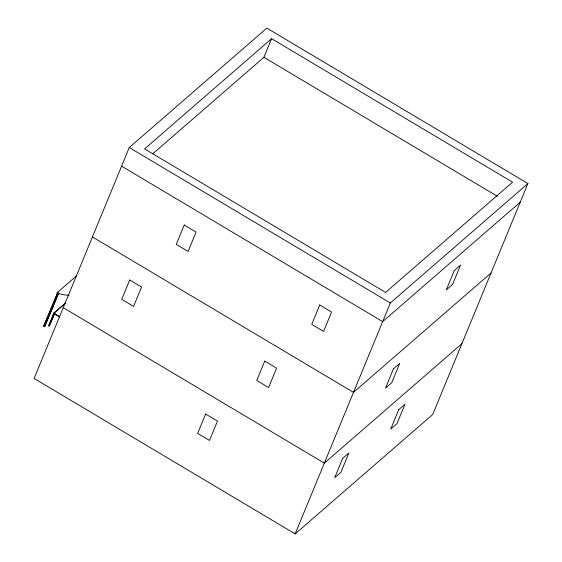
<?xml version="1.0" encoding="UTF-8"?>
<svg xmlns="http://www.w3.org/2000/svg" width="562" height="562" viewBox="0 0 562 562"><rect width="100%" height="100%" fill="white"/><g stroke="black" fill="none" stroke-linecap="round" stroke-linejoin="round"><path stroke-width="0.84" d="M58.722 293.252L44.588 326.712L43.583 326.115L57.928 292.135M44.447 324.857L54.31 300.916M54.971 299.321L57.605 292.935M44.588 326.712L58.525 292.907M49.175 326.086L54.767 313.343L49.175 326.086L48.613 325.756L53.833 313.097L65.438 303.016M49.456 324.527L50.411 322.223M51.044 320.684L54.205 313.006M129.274 147.532L34.099 378.444L295.162 533.9L432.726 414.468L527.901 183.556L266.838 28.1L129.274 147.532L390.337 302.988L527.901 183.556M152.801 153.756L263.908 57.296L271.587 38.673L512.572 182.172L385.588 292.416L144.603 148.916L271.587 38.673M295.162 533.9L390.337 302.988M76.453 275.935L56.797 292.999A58.975 47.84 49 0 0 68.978 295.394M65.297 303.375L53.678 313.463L59.488 316.926M43.583 326.115L44.117 325.658M48.613 325.756L49.14 325.293L49.702 325.63M520.229 202.18L382.666 321.612L121.596 166.155M491.062 272.942L353.498 392.374L92.428 236.918M461.894 343.705L324.33 463.137L63.26 307.681M263.908 57.296L497.363 196.307M53.833 313.097L59.649 316.561M129.717 279.981L121.729 299.349L133.58 306.409L141.561 287.042L129.717 279.981M184.224 225.018L176.243 244.386L188.094 251.439L196.075 232.071L184.224 225.018M205.615 414.018L197.634 433.379L209.478 440.439L217.466 421.071L205.615 414.018M264.744 361.092L256.764 380.46L268.608 387.513L276.588 368.145L264.744 361.092M319.722 304.997L311.734 324.365L323.586 331.418L331.566 312.05L319.722 304.997M342.694 458.311L334.713 477.679L340.958 472.263L348.939 452.895L342.694 458.311M393.47 368.791L385.483 388.159L391.728 382.736L399.708 363.375L393.47 368.791M454.293 270.54L446.312 289.908L452.558 284.484L460.538 265.123L454.293 270.54M398.725 409.67L390.745 429.038L396.99 423.615L404.97 404.247L398.725 409.67"/></g></svg>
